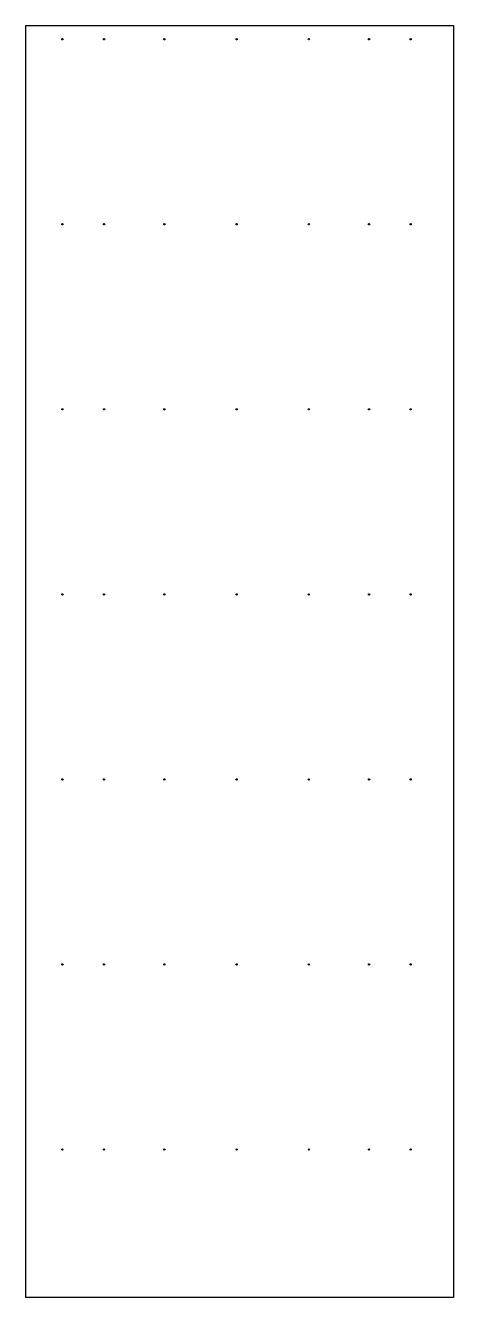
# Model space of a CAD drawing. Header units: millimetres. Extents: x 2433 to 2803, y 1136 to 2236.
import ezdxf

# ---------------------------------------------------------------- set-up
doc = ezdxf.new("R2010")
doc.units = ezdxf.units.MM

msp = doc.modelspace()

# ---------------------------------------------------------------- linework, layer by layer
for p, q in [((2433, 2236.5), (2433, 2076.5)), ((2433, 2236.5), (2433, 1136.5)), ((2433, 2236.5), (2803, 2236.5)), ((2803, 2236.5), (2803, 1136.5)), ((2433, 2076.5), (2433, 1916.5)), ((2433, 1916.5), (2433, 1756.5)), ((2803, 1136.5), (2433, 1136.5))]:
    msp.add_line(p, q)
at = {"color": 1}
for centre in [(2465, 2224.5), (2501, 2224.5), (2553, 2224.5), (2615.5, 2224.5), (2615.5, 2224.5), (2678, 2224.5), (2730, 2224.5), (2766, 2224.5), (2465, 2064.5), (2501, 2064.5), (2553, 2064.5), (2615.5, 2064.5), (2615.5, 2064.5), (2678, 2064.5), (2730, 2064.5), (2766, 2064.5), (2465, 1904.5), (2501, 1904.5), (2553, 1904.5), (2615.5, 1904.5), (2615.5, 1904.5), (2678, 1904.5), (2730, 1904.5), (2766, 1904.5), (2465, 1744.5), (2501, 1744.5), (2553, 1744.5), (2615.5, 1744.5), (2615.5, 1744.5), (2678, 1744.5), (2730, 1744.5), (2766, 1744.5), (2465, 1584.5), (2501, 1584.5), (2553, 1584.5), (2615.5, 1584.5), (2615.5, 1584.5), (2678, 1584.5), (2730, 1584.5), (2766, 1584.5), (2465, 1424.5), (2501, 1424.5), (2553, 1424.5), (2615.5, 1424.5), (2615.5, 1424.5), (2678, 1424.5), (2730, 1424.5), (2766, 1424.5), (2465, 1264.5), (2501, 1264.5), (2553, 1264.5), (2615.5, 1264.5), (2615.5, 1264.5), (2678, 1264.5), (2730, 1264.5), (2766, 1264.5)]:
    msp.add_circle(centre, 0.55, dxfattribs=at)

doc.saveas('drawing.dxf')
